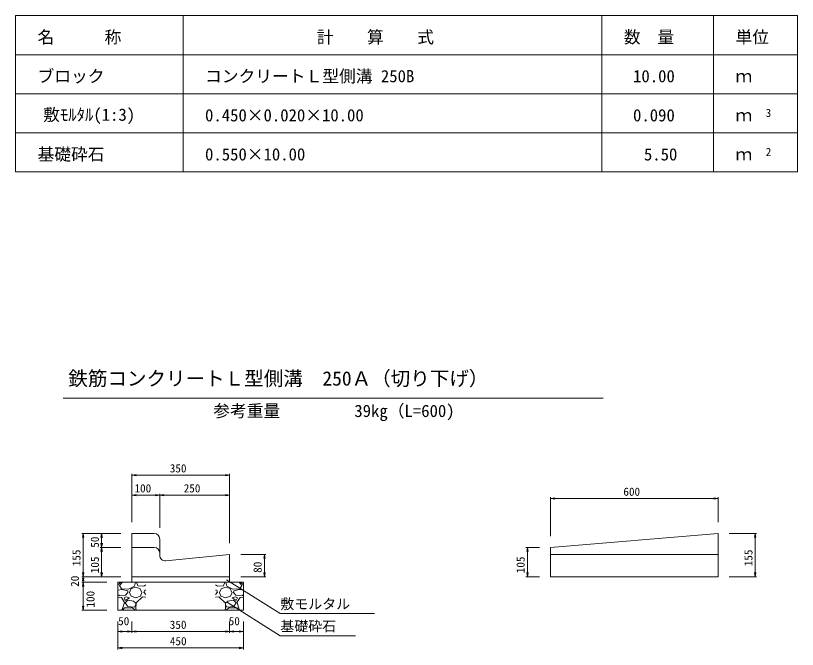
# Model space of a CAD drawing. Units: millimetres on the paper. Extents: x 0 to 841, y 0 to 594.
# Drawn here: x 324.3 to 464.3, y 377.9 to 491.4 of the extents above; entities that cross this region are included whole.
import ezdxf
from ezdxf.enums import TextEntityAlignment as Align

# ---------------------------------------------------------------- set-up
doc = ezdxf.new("R2010")
doc.units = ezdxf.units.MM
for name, color, linetype, lineweight in [('D-MTR-FRAM（材料表図枠）', 2, 'Continuous', 18), ('D-STR-DIM（寸法）', 7, 'Continuous', 18), ('D-STR-HTXT（旗揚げ）', 7, 'Continuous', 18), ('D-STR-STRn（構造物）', 7, 'Continuous', 18), ('D-STR（構造物外形線）', 1, 'Continuous', 18)]:
    doc.layers.add(name, color=color, linetype=linetype, lineweight=lineweight)
for name, color, linetype in [('D-MTR-TXT(文字列）', 7, 'Continuous'), ('D-STR-TXT（文字）', 7, 'Continuous'), ('D-TTL-TXT（文字）', 7, 'Continuous')]:
    doc.layers.add(name, color=color, linetype=linetype)
doc.styles.add('ＭＳ ゴシック', font='')
doc.styles.get('ＭＳ ゴシック').set_extended_font_data('MS Gothic')

msp = doc.modelspace()

# ---------------------------------------------------------------- linework, layer by layer
at = {"layer": 'D-MTR-FRAM（材料表図枠）'}
for p, q in [((324.265, 491.371), (464.265, 491.371)), ((324.265, 463.371), (324.265, 491.371)), ((354.265, 463.371), (354.265, 491.371)), ((429.265, 463.371), (429.265, 491.371)), ((449.265, 463.371), (449.265, 491.371)), ((464.265, 463.371), (464.265, 491.371)), ((324.265, 484.371), (464.265, 484.371)), ((324.265, 477.371), (464.265, 477.371)), ((324.265, 470.371), (464.265, 470.371)), ((324.265, 463.371), (464.265, 463.371))]:
    msp.add_line(p, q, dxfattribs=at)
at = {"layer": 'D-STR-DIM（寸法）'}
for p, q in [((345.077, 400.628), (345.077, 409.32)), ((345.077, 409.07), (345.827, 409.195)), ((345.077, 409.07), (345.177, 409.07)), ((345.827, 408.945), (345.077, 409.07)), ((345.177, 409.07), (362.477, 409.07)), ((361.827, 409.195), (362.577, 409.07)), ((362.577, 409.07), (361.827, 408.945)), ((362.577, 409.07), (362.477, 409.07)), ((362.577, 396.878), (362.577, 409.32)), ((345.077, 400.628), (345.077, 405.742)), ((345.077, 405.492), (345.827, 405.617)), ((345.077, 405.492), (345.177, 405.492)), ((345.827, 405.367), (345.077, 405.492)), ((345.177, 405.492), (349.977, 405.492)), ((349.327, 405.617), (350.077, 405.492)), ((350.077, 405.492), (349.327, 405.367)), ((350.077, 405.492), (349.977, 405.492)), ((350.077, 399.628), (350.077, 405.742)), ((350.077, 399.628), (350.077, 405.742)), ((350.077, 405.492), (350.827, 405.617)), ((350.077, 405.492), (350.177, 405.492)), ((350.827, 405.367), (350.077, 405.492)), ((362.477, 405.492), (350.177, 405.492)), ((361.827, 405.617), (362.577, 405.492)), ((362.577, 405.492), (361.827, 405.367)), ((362.577, 405.492), (362.477, 405.492)), ((362.577, 396.878), (362.577, 405.742)), ((420.077, 398.128), (420.077, 405.135)), ((420.077, 404.885), (420.827, 405.01)), ((420.077, 404.885), (420.177, 404.885)), ((420.827, 404.76), (420.077, 404.885)), ((449.977, 404.885), (420.177, 404.885)), ((449.327, 405.01), (450.077, 404.885)), ((450.077, 404.885), (449.327, 404.76)), ((450.077, 404.885), (449.977, 404.885)), ((450.077, 400.628), (450.077, 405.135)), ((343.077, 398.628), (336.121, 398.628)), ((336.246, 397.878), (336.371, 398.628)), ((336.371, 398.628), (336.371, 398.528)), ((336.371, 398.628), (336.496, 397.878)), ((336.371, 398.528), (336.371, 390.978)), ((343.077, 398.628), (339.421, 398.628)), ((339.546, 397.878), (339.671, 398.628)), ((339.671, 398.628), (339.671, 398.528)), ((339.671, 398.628), (339.796, 397.878)), ((339.671, 396.228), (339.671, 398.528)), ((452.077, 398.628), (456.967, 398.628)), ((456.592, 397.878), (456.717, 398.628)), ((456.717, 398.628), (456.717, 398.528)), ((456.717, 398.628), (456.842, 397.878)), ((456.717, 398.528), (456.717, 390.978)), ((339.671, 396.128), (339.546, 396.878)), ((339.796, 396.878), (339.671, 396.128)), ((339.671, 396.128), (339.671, 396.228)), ((343.077, 396.128), (339.421, 396.128)), ((343.077, 396.128), (339.421, 396.128)), ((339.546, 395.378), (339.671, 396.128)), ((339.671, 396.128), (339.671, 396.028)), ((339.671, 396.128), (339.796, 395.378)), ((339.671, 396.028), (339.671, 390.978)), ((364.577, 394.878), (369.07, 394.878)), ((368.695, 394.128), (368.82, 394.878)), ((368.82, 394.878), (368.82, 394.778)), ((368.82, 394.878), (368.945, 394.128)), ((418.077, 396.128), (415.666, 396.128)), ((415.791, 395.378), (415.916, 396.128)), ((415.916, 396.128), (415.916, 396.028)), ((415.916, 396.128), (416.041, 395.378)), ((415.916, 396.028), (415.916, 390.978)), ((368.82, 394.778), (368.82, 390.978)), ((343.077, 390.878), (336.121, 390.878)), ((343.077, 390.878), (336.121, 390.878)), ((336.371, 390.878), (336.246, 391.628)), ((336.246, 390.128), (336.371, 390.878)), ((336.371, 389.878), (336.246, 390.628)), ((336.496, 391.628), (336.371, 390.878)), ((336.371, 390.878), (336.371, 390.978)), ((336.371, 390.878), (336.371, 390.778)), ((336.371, 390.878), (336.496, 390.128)), ((336.371, 390.778), (336.371, 389.978)), ((336.496, 390.628), (336.371, 389.878)), ((343.077, 390.878), (339.421, 390.878)), ((339.671, 390.878), (339.546, 391.628)), ((339.796, 391.628), (339.671, 390.878)), ((339.671, 390.878), (339.671, 390.978)), ((364.577, 390.878), (369.07, 390.878)), ((368.82, 390.878), (368.695, 391.628)), ((368.945, 391.628), (368.82, 390.878)), ((368.82, 390.878), (368.82, 390.978)), ((418.077, 390.878), (415.666, 390.878)), ((415.916, 390.878), (415.791, 391.628)), ((416.041, 391.628), (415.916, 390.878)), ((415.916, 390.878), (415.916, 390.978)), ((452.077, 390.878), (456.967, 390.878)), ((456.717, 390.878), (456.592, 391.628)), ((456.842, 391.628), (456.717, 390.878)), ((456.717, 390.878), (456.717, 390.978)), ((340.577, 389.878), (336.121, 389.878)), ((340.577, 389.878), (336.121, 389.878)), ((336.246, 389.128), (336.371, 389.878)), ((336.371, 389.878), (336.371, 389.978)), ((336.371, 389.878), (336.371, 389.778)), ((336.371, 389.878), (336.496, 389.128)), ((336.371, 389.778), (336.371, 384.978)), ((336.371, 384.878), (336.246, 385.628)), ((336.496, 385.628), (336.371, 384.878)), ((340.577, 384.878), (336.121, 384.878)), ((336.371, 384.878), (336.371, 384.978)), ((342.577, 382.878), (342.577, 380.806)), ((342.577, 382.878), (342.577, 377.868)), ((345.077, 382.878), (345.077, 380.806)), ((345.077, 382.878), (345.077, 380.806)), ((362.577, 382.878), (362.577, 380.806)), ((362.577, 382.878), (362.577, 380.806)), ((365.077, 382.878), (365.077, 380.806)), ((365.077, 382.878), (365.077, 377.868)), ((342.577, 381.056), (343.327, 381.181)), ((342.577, 381.056), (342.677, 381.056)), ((343.327, 380.931), (342.577, 381.056)), ((344.977, 381.056), (342.677, 381.056)), ((344.327, 381.181), (345.077, 381.056)), ((345.077, 381.056), (344.327, 380.931)), ((345.077, 381.056), (344.977, 381.056)), ((345.077, 381.056), (345.827, 381.181)), ((345.077, 381.056), (345.177, 381.056)), ((345.827, 380.931), (345.077, 381.056)), ((362.477, 381.056), (345.177, 381.056)), ((361.827, 381.181), (362.577, 381.056)), ((362.577, 381.056), (361.827, 380.931)), ((362.577, 381.056), (362.477, 381.056)), ((362.577, 381.056), (363.327, 381.181)), ((362.577, 381.056), (362.677, 381.056)), ((363.327, 380.931), (362.577, 381.056)), ((362.677, 381.056), (364.977, 381.056)), ((364.327, 381.181), (365.077, 381.056)), ((365.077, 381.056), (364.327, 380.931)), ((365.077, 381.056), (364.977, 381.056)), ((342.577, 378.118), (343.327, 378.243)), ((342.577, 378.118), (342.677, 378.118)), ((343.327, 377.993), (342.577, 378.118)), ((364.977, 378.118), (342.677, 378.118)), ((364.327, 378.243), (365.077, 378.118)), ((365.077, 378.118), (364.327, 377.993)), ((365.077, 378.118), (364.977, 378.118))]:
    msp.add_line(p, q, dxfattribs=at)
at = {"layer": 'D-STR-HTXT（旗揚げ）'}
for p, q in [((332.782, 422.887), (429.458, 422.887)), ((362.022, 390.342), (371.667, 384.282)), ((362.022, 386.379), (371.667, 380.319)), ((388.523, 384.282), (371.667, 384.282)), ((385.141, 380.305), (371.667, 380.305))]:
    msp.add_line(p, q, dxfattribs=at)
at = {"layer": 'D-STR-STRn（構造物）'}
for p, q in [((345.077, 390.878), (345.077, 389.878)), ((362.577, 390.878), (362.577, 389.878)), ((345.077, 389.878), (342.577, 389.878)), ((342.577, 389.878), (342.577, 384.878)), ((342.577, 389.443), (343.14, 389.878)), ((342.886, 389.326), (343.383, 389.878)), ((343.246, 388.723), (342.896, 389.323)), ((362.577, 389.878), (345.077, 389.878)), ((345.738, 389.875), (345.538, 389.175)), ((345.908, 389.878), (346.178, 389.237)), ((346.183, 389.223), (347.233, 389.173)), ((347.236, 389.179), (347.577, 389.443)), ((360.418, 389.179), (360.077, 389.443)), ((361.472, 389.223), (360.422, 389.173)), ((361.747, 389.878), (361.477, 389.237)), ((361.917, 389.875), (362.117, 389.175)), ((362.577, 389.878), (365.077, 389.878)), ((364.769, 389.326), (364.272, 389.878)), ((364.409, 388.723), (364.759, 389.323)), ((365.077, 389.443), (364.514, 389.878)), ((365.077, 389.878), (365.077, 384.878)), ((343.34, 388.57), (342.577, 388.489)), ((344.483, 388.636), (343.233, 388.736)), ((344.334, 388.328), (343.334, 388.578)), ((344.386, 388.076), (343.936, 387.576)), ((344.387, 388.072), (344.337, 388.322)), ((345.538, 389.172), (344.488, 388.622)), ((344.632, 388.077), (344.932, 387.377)), ((344.685, 388.075), (344.985, 388.775)), ((344.987, 388.775), (345.787, 389.025)), ((345.784, 389.025), (346.584, 388.725)), ((346.587, 388.724), (346.887, 388.074)), ((346.634, 387.378), (346.884, 388.078)), ((347.577, 387.718), (347.234, 388.092)), ((347.235, 388.077), (347.385, 388.477)), ((347.577, 388.489), (347.39, 388.47)), ((360.077, 388.489), (360.264, 388.47)), ((360.077, 387.718), (360.42, 388.092)), ((360.42, 388.077), (360.27, 388.477)), ((361.068, 388.724), (360.768, 388.074)), ((361.02, 387.378), (360.77, 388.078)), ((361.87, 389.025), (361.07, 388.725)), ((362.668, 388.775), (361.868, 389.025)), ((362.116, 389.172), (363.166, 388.622)), ((362.97, 388.075), (362.67, 388.775)), ((363.023, 388.077), (362.723, 387.377)), ((363.172, 388.636), (364.422, 388.736)), ((363.268, 388.072), (363.318, 388.322)), ((363.269, 388.076), (363.719, 387.576)), ((363.32, 388.328), (364.32, 388.578)), ((364.314, 388.57), (365.077, 388.489)), ((342.784, 387.492), (342.577, 387.718)), ((343.187, 387.17), (342.577, 387.221)), ((343.933, 387.578), (342.783, 387.478)), ((343.747, 386.278), (343.197, 387.178)), ((343.684, 387.125), (343.884, 386.625)), ((344.035, 387.274), (343.685, 387.124)), ((343.884, 386.627), (344.634, 387.077)), ((344.386, 386.675), (343.886, 386.175)), ((344.638, 387.076), (344.038, 387.276)), ((345.392, 386.528), (344.392, 386.678)), ((344.932, 387.372), (345.782, 387.122)), ((345.797, 386.165), (345.397, 386.515)), ((345.789, 387.122), (346.639, 387.372)), ((346.987, 387.275), (345.837, 386.225)), ((347.577, 387.221), (346.987, 387.27)), ((360.077, 387.221), (360.667, 387.27)), ((360.667, 387.275), (361.817, 386.225)), ((361.866, 387.122), (361.016, 387.372)), ((361.858, 386.165), (362.258, 386.515)), ((362.723, 387.372), (361.873, 387.122)), ((362.263, 386.528), (363.263, 386.678)), ((363.017, 387.076), (363.617, 387.276)), ((363.77, 386.627), (363.02, 387.077)), ((363.269, 386.675), (363.769, 386.175)), ((363.619, 387.274), (363.969, 387.124)), ((363.722, 387.578), (364.872, 387.478)), ((363.97, 387.125), (363.77, 386.625)), ((363.908, 386.278), (364.458, 387.178)), ((364.467, 387.17), (365.077, 387.221)), ((364.87, 387.492), (365.077, 387.718)), ((343.14, 384.878), (343.336, 385.029)), ((343.337, 385.024), (343.737, 386.274)), ((343.383, 384.878), (343.786, 385.326)), ((343.786, 385.326), (345.086, 385.326)), ((343.884, 386.177), (344.284, 385.577)), ((344.288, 385.573), (345.538, 385.423)), ((345.084, 385.337), (345.734, 384.887)), ((345.537, 385.426), (345.787, 385.876)), ((345.778, 385.187), (345.908, 384.878)), ((345.834, 386.228), (345.784, 385.178)), ((345.786, 385.876), (345.786, 386.176)), ((361.877, 385.187), (361.747, 384.878)), ((361.821, 386.228), (361.871, 385.178)), ((362.117, 385.426), (361.867, 385.876)), ((361.869, 385.876), (361.869, 386.176)), ((362.57, 385.337), (361.92, 384.887)), ((363.367, 385.573), (362.117, 385.423)), ((363.869, 385.326), (362.569, 385.326)), ((363.77, 386.177), (363.37, 385.577)), ((364.272, 384.878), (363.869, 385.326)), ((364.318, 385.024), (363.918, 386.274)), ((364.514, 384.878), (364.318, 385.029)), ((342.577, 384.878), (365.077, 384.878))]:
    msp.add_line(p, q, dxfattribs=at)
at = {"layer": 'D-STR（構造物外形線）'}
for p, q in [((345.077, 398.628), (349.077, 398.628)), ((345.077, 398.628), (345.077, 390.878)), ((350.077, 397.628), (350.077, 394.878)), ((420.077, 396.128), (450.077, 398.628)), ((450.077, 398.628), (450.077, 390.878)), ((345.077, 396.128), (349.077, 396.128)), ((350.077, 394.733), (350.077, 394.878)), ((351.177, 393.738), (362.577, 394.878)), ((362.577, 394.878), (362.577, 390.878)), ((420.077, 396.128), (420.077, 390.878)), ((420.077, 394.878), (450.077, 394.878)), ((362.577, 390.878), (345.077, 390.878)), ((420.077, 390.878), (450.077, 390.878))]:
    msp.add_line(p, q, dxfattribs=at)
for centre, start, end in [((349.077, 397.628), 0, 90), ((349.077, 395.128), 0, 90), ((351.077, 394.733), 180, 275.88296)]:
    msp.add_arc(centre, 1, start, end, dxfattribs=at)

# ---------------------------------------------------------------- texts
at = {"layer": 'D-MTR-TXT(文字列）', "style": 'ＭＳ ゴシック'}
for s, height, p in [('名\u3000\u3000\u3000称', 2.199, (328.188, 485.774)), ('計\u3000\u3000算\u3000\u3000式', 2.199, (378.196, 485.774)), ('数\u3000量', 2.199, (433.188, 485.774)), ('単位', 2.199, (453.188, 485.774)), ('ブロック', 2.199, (328.188, 478.774)), ('コンクリートＬ型側溝 250B', 2.199, (358.188, 478.774)), ('10.00', 2.199, (434.839, 478.774)), ('ｍ', 2.199, (453.188, 478.774)), ('敷ﾓﾙﾀﾙ(1:3)', 2.199, (329.188, 471.875)), ('0.450×0.020×10.00', 2.199, (358.188, 471.774)), ('0.090', 2.199, (434.839, 471.774)), ('3', 1.466, (458.59, 472.779)), ('ｍ', 2.199, (453.188, 471.774)), ('基礎砕石', 2.199, (328.188, 464.774)), ('0.550×10.00', 2.199, (358.188, 464.774)), ('5.50', 2.199, (436.788, 464.774)), ('2', 1.466, (458.59, 465.779)), ('ｍ', 2.199, (453.188, 464.774)), ('参考重量', 2.199, (359.652, 418.821)), ('39kg（L=600)', 2.199, (384.924, 418.821))]:
    msp.add_text(s, height=height, dxfattribs=at).set_placement(p, align=Align.BOTTOM_LEFT)
at = {"layer": 'D-STR-DIM（寸法）', "style": 'ＭＳ ゴシック'}
for s, p in [('350', (351.873, 409.12)), ('100', (345.552, 405.542)), ('250', (354.368, 405.542)), ('600', (433.108, 404.935)), ('50', (342.625, 381.752)), ('50', (362.421, 381.752)), ('350', (351.873, 381.106)), ('450', (351.888, 378.168))]:
    msp.add_text(s, height=1.466, dxfattribs=at).set_placement(p, align=Align.BOTTOM_LEFT)
for s, p in [('50', (339.621, 396.073)), ('155', (336.321, 392.753)), ('155', (456.667, 392.753)), ('105', (339.621, 391.503)), ('80', (368.77, 391.573)), ('105', (415.866, 391.503)), ('20', (336.046, 389.068)), ('100', (338.83, 385.352))]:
    msp.add_text(s, height=1.466, rotation=90, dxfattribs=at).set_placement(p, align=Align.BOTTOM_LEFT)
at = {"layer": 'D-STR-TXT（文字）', "style": 'ＭＳ ゴシック'}
for s, p in [('敷モルタル', (371.667, 384.535)), ('基礎砕石', (371.667, 380.558))]:
    msp.add_text(s, height=1.833, dxfattribs=at).set_placement(p, align=Align.BOTTOM_LEFT)
at = {"layer": 'D-TTL-TXT（文字）', "style": 'ＭＳ ゴシック'}
msp.add_text('鉄筋コンクリートＬ型側溝\u3000250Ａ（切り下げ）', height=2.566, dxfattribs=at).set_placement((333.701, 424.336), align=Align.BOTTOM_LEFT)

doc.saveas('drawing.dxf')
